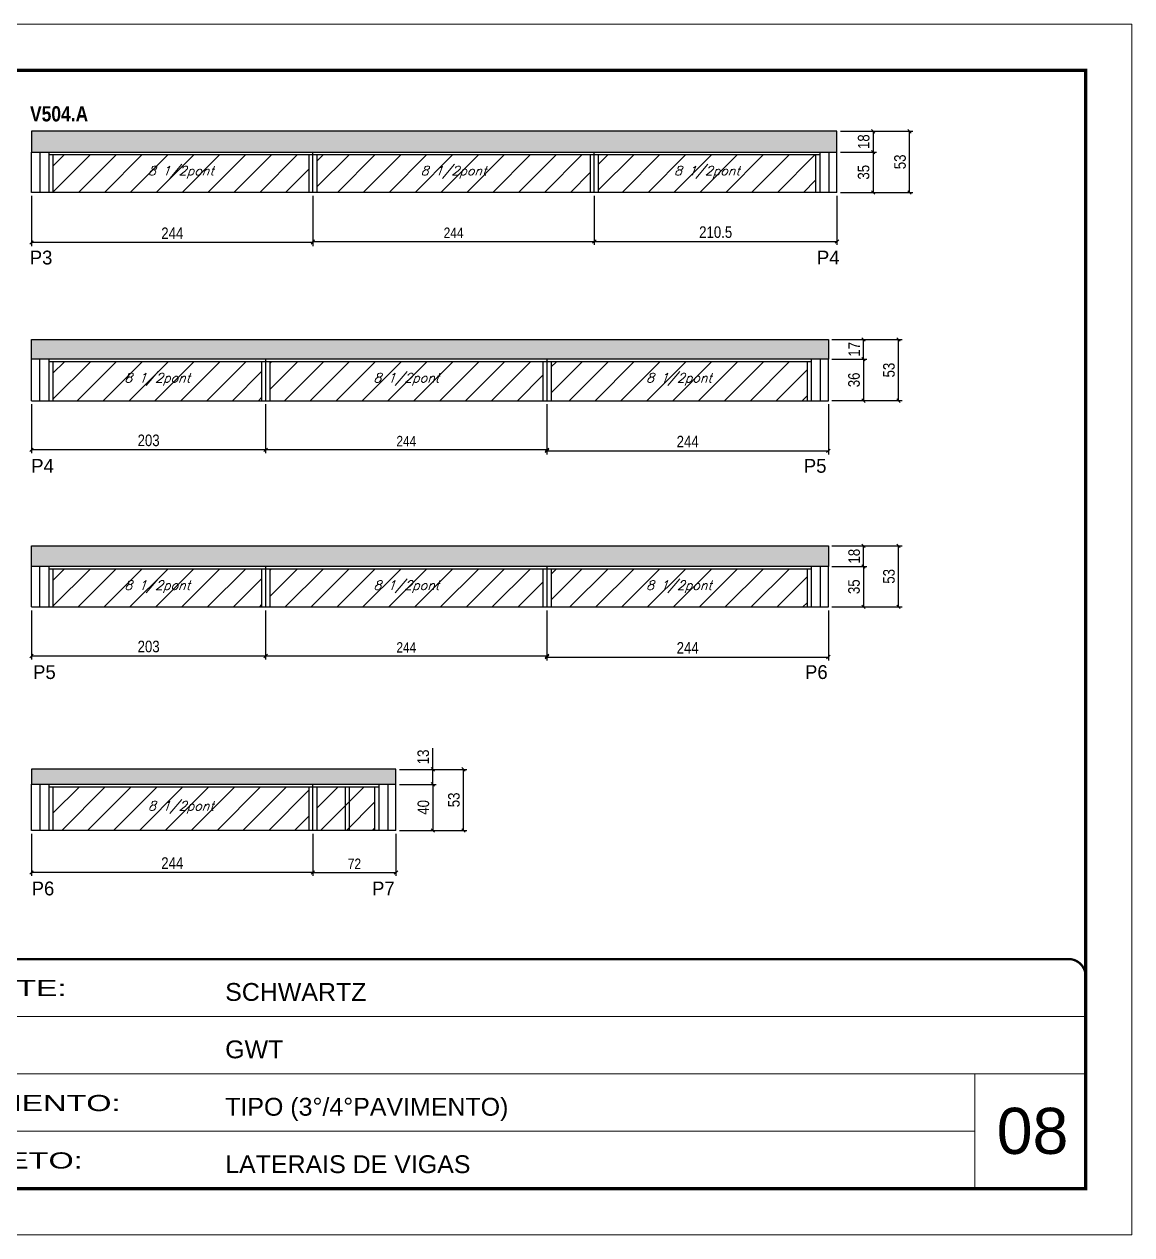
# Model space of a CAD drawing. Extents: x 13154 to 22413, y 1253 to 30260.
# Drawn here: x 18447 to 19408, y 27671 to 28721 of the extents above; entities that cross this region are included whole.
import ezdxf

# ---------------------------------------------------------------- set-up
doc = ezdxf.new("R2010")
doc.units = 0
doc.linetypes.add('CONTINUO', pattern=[0])
doc.linetypes.add('DASHED', pattern=[0.75, 0.5, -0.25])
for name, color, linetype in [('5', 5, 'Continuous'), ('COTA', 241, 'Continuous'), ('NOMENCLATURA', 7, 'Continuous'), ('Painéis', 200, 'Continuous'), ('SARR_2.2x7', 40, 'Continuous'), ('SARR_3.5x7', 81, 'Continuous'), ('texto', 7, 'Continuous')]:
    doc.layers.add(name, color=color, linetype=linetype)
for name, color, linetype, lineweight in [('CARIMBO', 255, 'Continuous', 9), ('Folhas', 255, 'Continuous', 9), ('Hachura', 251, 'Continuous', 9), ('SARRAFO DE PRESSAO', 251, 'DASHED', 9)]:
    doc.layers.add(name, color=color, linetype=linetype, lineweight=lineweight)
doc.styles.add('ARIAL', font='arial.ttf')
doc.styles.add('COTA TECNICA', font='techl___.ttf', dxfattribs={"height": 10})
doc.styles.add('COTA TECNICA-50', font='techl___.ttf', dxfattribs={"height": 9})
doc.styles.add('Romans', font='romans.shx')
doc.styles.add('ROMAS860', font='ROMAS860.SHX')
doc.styles.add('TECNICA', font='techb___.ttf', dxfattribs={"height": 10})
doc.styles.add('Tecnologia', font='')
doc.styles.get('Tecnologia').set_extended_font_data('Forgotten Futurist')
doc.dimstyles.new('COTA PAINEL-50', dxfattribs={"dimtxt": 9, "dimasz": 3, "dimexe": 3, "dimexo": 3, "dimgap": 3, "dimtad": 1, "dimdec": 1, "dimzin": 12, "dimdsep": 46, "dimtxsty": 'COTA TECNICA-50', "dimblk1": 'OBLIQUE', "dimblk2": 'OBLIQUE', "dimsah": 1, "dimcen": 0.9, "dimclrd": 4, "dimclre": 4, "dimclrt": 240, "dimadec": 1, "dimazin": 3, "dimtfac": 1, "dimtdec": 1, "dimtmove": 0, "dimatfit": 3, "dimfxl": 1, "dimtolj": 1, "dimtzin": 12, "dimarcsym": 0})
doc.dimstyles.new('PAINEL', dxfattribs={"dimtxt": 10, "dimasz": 3, "dimexe": 3, "dimexo": 3, "dimgap": 3, "dimtad": 1, "dimdec": 1, "dimzin": 12, "dimdsep": 46, "dimtxsty": 'COTA TECNICA', "dimblk1": 'OBLIQUE', "dimblk2": 'OBLIQUE', "dimsah": 1, "dimcen": 0.9, "dimclrd": 4, "dimclre": 4, "dimclrt": 240, "dimadec": 1, "dimazin": 3, "dimtfac": 1, "dimtdec": 1, "dimtmove": 0, "dimatfit": 3, "dimfxl": 1, "dimtolj": 1, "dimtzin": 12, "dimarcsym": 0})

# ---------------------------------------------------------------- blocks, each defined once
blk = doc.blocks.new('9999999999')
at = {"color": 30, "linetype": 'CONTINUO'}
for p, q in [((98564.6, 34379.6), (99584, 34379.6)), ((98564.6, 34329.8), (99488, 34329.8)), ((99584, 34329.8), (99488, 34329.8)), ((99488, 34329.8), (99488, 34230.2)), ((98564.6, 34280), (99488, 34280))]:
    blk.add_line(p, q, dxfattribs=at)
at = {"color": 30, "linetype": 'CONTINUO', "const_width": 2}
blk.add_lwpolyline([(99584, 34230.2), (99584, 34414.4, 0.414214), (99569, 34429.4), (98229, 34429.4, 0.414214), (98214, 34414.4), (98214, 34245.2, 0.414214), (98229, 34230.2), (99584, 34230.2)], format="xyb", dxfattribs=at)
at = {"layer": 'Folhas'}
blk.add_lwpolyline([(98139, 34190.2), (99624, 34190.2), (99624, 35240.2), (98139, 35240.2)], close=True, dxfattribs=at)
at = {"layer": 'Folhas', "color": 30, "const_width": 3}
blk.add_lwpolyline([(98214, 34230.2), (99584, 34230.2), (99584, 35200.2), (98214, 35200.2)], close=True, dxfattribs=at)
at = {"color": 7, "linetype": 'Continuous', "ltscale": 5, "style": 'ARIAL'}
for s, height, p in [('SCHWARTZ', 15.48, (98837.7, 34393.1)), ('GWT', 15.48, (98837.7, 34343.3)), ('TIPO (3°/4°PAVIMENTO)', 15.483, (98837.7, 34293.5)), ('LATERAIS DE VIGAS', 15.483, (98837.7, 34243.7))]:
    blk.add_text(s, height=height, dxfattribs=at).set_placement(p)
at = {"layer": 'Folhas', "color": 7, "style": 'Tecnologia', "width": 1.5}
for s, p in [('CLIENTE:', (98573.7, 34397.2)), ('PAVIMENTO:', (98573.7, 34297.5)), ('PROJETO:', (98573.7, 34247.7))]:
    blk.add_text(s, height=14, dxfattribs=at).set_placement(p)
blk = doc.blocks.new('_Oblique')
at = {"color": 0, "linetype": 'ByBlock', "lineweight": -2}
blk.add_line((-0.5, -0.5), (0.5, 0.5), dxfattribs=at)
blk = doc.blocks.new('*D85')
at = {"layer": 'COTA', "color": 4, "linetype": 'ByBlock', "lineweight": -2, "transparency": 16777216}
for p, q in [((18697.7, 28571.7), (18697.7, 28529.1)), ((18941.7, 28571.7), (18941.7, 28529.1)), ((18697.7, 28532.1), (18941.7, 28532.1))]:
    blk.add_line(p, q, dxfattribs=at)
at = {"layer": 'Defpoints', "color": 0, "linetype": 'ByBlock', "transparency": 16777216}
for p in [(18697.7, 28574.7), (18941.7, 28574.7), (18941.7, 28532.1)]:
    blk.add_point(p, dxfattribs=at)
at = {"layer": 'COTA', "color": 4, "linetype": 'ByBlock', "lineweight": -2, "transparency": 16777216, "xscale": 3, "yscale": 3, "zscale": 3, "rotation": 180}
blk.add_blockref('_Oblique', (18697.7, 28532.1), dxfattribs=at)
at = {"layer": 'COTA', "color": 4, "linetype": 'ByBlock', "lineweight": -2, "transparency": 16777216, "xscale": 3, "yscale": 3, "zscale": 3}
blk.add_blockref('_Oblique', (18941.7, 28532.1), dxfattribs=at)
at = {"layer": 'COTA', "color": 240, "linetype": 'ByBlock', "transparency": 16777216, "insert": (18819.7, 28539.7), "char_height": 9, "attachment_point": 5, "style": 'COTA TECNICA-50'}
blk.add_mtext('\\A1;244', dxfattribs=at)
blk = doc.blocks.new('*D93')
at = {"layer": 'COTA', "color": 4, "linetype": 'ByBlock', "lineweight": -2, "transparency": 16777216}
for p, q in [((18453.7, 28571.7), (18453.7, 28528.2)), ((18697.7, 28571.7), (18697.7, 28528.2)), ((18697.7, 28531.2), (18453.7, 28531.2))]:
    blk.add_line(p, q, dxfattribs=at)
at = {"layer": 'Defpoints', "color": 0, "linetype": 'ByBlock', "transparency": 16777216}
for p in [(18453.7, 28574.7), (18697.7, 28574.7), (18453.7, 28531.2)]:
    blk.add_point(p, dxfattribs=at)
at = {"layer": 'COTA', "color": 4, "linetype": 'ByBlock', "lineweight": -2, "transparency": 16777216, "xscale": 3, "yscale": 3, "zscale": 3, "rotation": 180}
blk.add_blockref('_Oblique', (18453.7, 28531.2), dxfattribs=at)
at = {"layer": 'COTA', "color": 4, "linetype": 'ByBlock', "lineweight": -2, "transparency": 16777216, "xscale": 3, "yscale": 3, "zscale": 3}
blk.add_blockref('_Oblique', (18697.7, 28531.2), dxfattribs=at)
at = {"layer": 'COTA', "color": 240, "linetype": 'ByBlock', "transparency": 16777216, "insert": (18575.7, 28539.3), "char_height": 10, "attachment_point": 5, "style": 'COTA TECNICA'}
blk.add_mtext('\\A1;244', dxfattribs=at)
blk = doc.blocks.new('*D94')
at = {"layer": 'COTA', "color": 4, "linetype": 'ByBlock', "lineweight": -2, "transparency": 16777216}
for p, q in [((18941.7, 28571.7), (18941.7, 28529.1)), ((19152.2, 28571.7), (19152.2, 28529.1)), ((18941.7, 28532.1), (19152.2, 28532.1))]:
    blk.add_line(p, q, dxfattribs=at)
at = {"layer": 'Defpoints', "color": 0, "linetype": 'ByBlock', "transparency": 16777216}
for p in [(18941.7, 28574.7), (19152.2, 28574.7), (19152.2, 28532.1)]:
    blk.add_point(p, dxfattribs=at)
at = {"layer": 'COTA', "color": 4, "linetype": 'ByBlock', "lineweight": -2, "transparency": 16777216, "xscale": 3, "yscale": 3, "zscale": 3, "rotation": 180}
blk.add_blockref('_Oblique', (18941.7, 28532.1), dxfattribs=at)
at = {"layer": 'COTA', "color": 4, "linetype": 'ByBlock', "lineweight": -2, "transparency": 16777216, "xscale": 3, "yscale": 3, "zscale": 3}
blk.add_blockref('_Oblique', (19152.2, 28532.1), dxfattribs=at)
at = {"layer": 'COTA', "color": 240, "linetype": 'ByBlock', "transparency": 16777216, "insert": (19047, 28540.2), "char_height": 10, "attachment_point": 5, "style": 'COTA TECNICA'}
blk.add_mtext('\\A1;210.5', dxfattribs=at)
blk = doc.blocks.new('*D95')
at = {"layer": 'COTA', "color": 4, "linetype": 'ByBlock', "lineweight": -2, "transparency": 16777216}
for p, q in [((19155.2, 28627.7), (19218.1, 28627.7)), ((19215.1, 28574.7), (19215.1, 28627.7)), ((19155.2, 28574.7), (19218.1, 28574.7))]:
    blk.add_line(p, q, dxfattribs=at)
at = {"layer": 'Defpoints', "color": 0, "linetype": 'ByBlock', "transparency": 16777216}
for p in [(19152.2, 28627.7), (19215.1, 28627.7), (19152.2, 28574.7)]:
    blk.add_point(p, dxfattribs=at)
at = {"layer": 'COTA', "color": 4, "linetype": 'ByBlock', "lineweight": -2, "transparency": 16777216, "xscale": 3, "yscale": 3, "zscale": 3}
for p, rotation in [((19215.1, 28627.7), 90), ((19215.1, 28574.7), 270)]:
    blk.add_blockref('_Oblique', p, dxfattribs=dict(at, rotation=rotation))
at = {"layer": 'COTA', "color": 240, "linetype": 'ByBlock', "transparency": 16777216, "insert": (19206.9, 28601.2), "char_height": 10, "attachment_point": 5, "rotation": 90, "style": 'COTA TECNICA'}
blk.add_mtext('\\A1;53', dxfattribs=at)
blk = doc.blocks.new('*D86')
at = {"layer": 'COTA', "color": 4, "linetype": 'ByBlock', "lineweight": -2, "transparency": 16777216}
for p, q in [((18656.7, 28391.1), (18656.7, 28348.4)), ((18900.7, 28391.1), (18900.7, 28348.4)), ((18900.7, 28351.4), (18656.7, 28351.4))]:
    blk.add_line(p, q, dxfattribs=at)
at = {"layer": 'Defpoints', "color": 0, "linetype": 'ByBlock', "transparency": 16777216}
for p in [(18656.7, 28394.1), (18900.7, 28394.1), (18656.7, 28351.4)]:
    blk.add_point(p, dxfattribs=at)
at = {"layer": 'COTA', "color": 4, "linetype": 'ByBlock', "lineweight": -2, "transparency": 16777216, "xscale": 3, "yscale": 3, "zscale": 3, "rotation": 180}
blk.add_blockref('_Oblique', (18656.7, 28351.4), dxfattribs=at)
at = {"layer": 'COTA', "color": 4, "linetype": 'ByBlock', "lineweight": -2, "transparency": 16777216, "xscale": 3, "yscale": 3, "zscale": 3}
blk.add_blockref('_Oblique', (18900.7, 28351.4), dxfattribs=at)
at = {"layer": 'COTA', "color": 240, "linetype": 'ByBlock', "transparency": 16777216, "insert": (18778.7, 28359), "char_height": 9, "attachment_point": 5, "style": 'COTA TECNICA-50'}
blk.add_mtext('\\A1;244', dxfattribs=at)
blk = doc.blocks.new('*D96')
at = {"layer": 'COTA', "color": 4, "linetype": 'ByBlock', "lineweight": -2, "transparency": 16777216}
for p, q in [((18900.7, 28391.1), (18900.7, 28347.5)), ((19144.7, 28391.1), (19144.7, 28347.5)), ((18900.7, 28350.5), (19144.7, 28350.5))]:
    blk.add_line(p, q, dxfattribs=at)
at = {"layer": 'Defpoints', "color": 0, "linetype": 'ByBlock', "transparency": 16777216}
for p in [(18900.7, 28394.1), (19144.7, 28394.1), (19144.7, 28350.5)]:
    blk.add_point(p, dxfattribs=at)
at = {"layer": 'COTA', "color": 4, "linetype": 'ByBlock', "lineweight": -2, "transparency": 16777216, "xscale": 3, "yscale": 3, "zscale": 3, "rotation": 180}
blk.add_blockref('_Oblique', (18900.7, 28350.5), dxfattribs=at)
at = {"layer": 'COTA', "color": 4, "linetype": 'ByBlock', "lineweight": -2, "transparency": 16777216, "xscale": 3, "yscale": 3, "zscale": 3}
blk.add_blockref('_Oblique', (19144.7, 28350.5), dxfattribs=at)
at = {"layer": 'COTA', "color": 240, "linetype": 'ByBlock', "transparency": 16777216, "insert": (19022.7, 28358.6), "char_height": 10, "attachment_point": 5, "style": 'COTA TECNICA'}
blk.add_mtext('\\A1;244', dxfattribs=at)
blk = doc.blocks.new('*D97')
at = {"layer": 'COTA', "color": 4, "linetype": 'ByBlock', "lineweight": -2, "transparency": 16777216}
for p, q in [((18453.7, 28391.1), (18453.7, 28348.4)), ((18656.7, 28391.1), (18656.7, 28348.4)), ((18656.7, 28351.4), (18453.7, 28351.4))]:
    blk.add_line(p, q, dxfattribs=at)
at = {"layer": 'Defpoints', "color": 0, "linetype": 'ByBlock', "transparency": 16777216}
for p in [(18453.7, 28394.1), (18656.7, 28394.1), (18453.7, 28351.4)]:
    blk.add_point(p, dxfattribs=at)
at = {"layer": 'COTA', "color": 4, "linetype": 'ByBlock', "lineweight": -2, "transparency": 16777216, "xscale": 3, "yscale": 3, "zscale": 3, "rotation": 180}
blk.add_blockref('_Oblique', (18453.7, 28351.4), dxfattribs=at)
at = {"layer": 'COTA', "color": 4, "linetype": 'ByBlock', "lineweight": -2, "transparency": 16777216, "xscale": 3, "yscale": 3, "zscale": 3}
blk.add_blockref('_Oblique', (18656.7, 28351.4), dxfattribs=at)
at = {"layer": 'COTA', "color": 240, "linetype": 'ByBlock', "transparency": 16777216, "insert": (18555.2, 28359.6), "char_height": 10, "attachment_point": 5, "style": 'COTA TECNICA'}
blk.add_mtext('\\A1;203', dxfattribs=at)
blk = doc.blocks.new('*D87')
at = {"layer": 'COTA', "color": 4, "lineweight": -2, "transparency": 16777216}
for p, q in [((19147.7, 28430.1), (19178.2, 28430.1)), ((19175.2, 28430.1), (19175.2, 28394.1)), ((19147.7, 28394.1), (19178.2, 28394.1))]:
    blk.add_line(p, q, dxfattribs=at)
at = {"layer": 'Defpoints', "color": 0, "transparency": 16777216}
for p in [(19144.7, 28430.1), (19144.7, 28394.1), (19175.2, 28394.1)]:
    blk.add_point(p, dxfattribs=at)
at = {"layer": 'COTA', "color": 4, "lineweight": -2, "transparency": 16777216, "xscale": 3, "yscale": 3, "zscale": 3}
for p, rotation in [((19175.2, 28430.1), 90), ((19175.2, 28394.1), 270)]:
    blk.add_blockref('_Oblique', p, dxfattribs=dict(at, rotation=rotation))
at = {"layer": 'COTA', "color": 240, "transparency": 16777216, "insert": (19167, 28412.1), "char_height": 10, "attachment_point": 5, "rotation": 90, "style": 'COTA TECNICA'}
blk.add_mtext('\\A1;36', dxfattribs=at)
blk = doc.blocks.new('*D88')
at = {"layer": 'COTA', "color": 4, "lineweight": -2, "transparency": 16777216}
for p, q in [((19147.7, 28447.1), (19178.2, 28447.1)), ((19175.2, 28430.1), (19175.2, 28447.1)), ((19147.7, 28430.1), (19178.2, 28430.1))]:
    blk.add_line(p, q, dxfattribs=at)
at = {"layer": 'Defpoints', "color": 0, "transparency": 16777216}
for p in [(19144.7, 28447.1), (19175.2, 28447.1), (19144.7, 28430.1)]:
    blk.add_point(p, dxfattribs=at)
at = {"layer": 'COTA', "color": 4, "lineweight": -2, "transparency": 16777216, "xscale": 3, "yscale": 3, "zscale": 3}
for p, rotation in [((19175.2, 28447.1), 90), ((19175.2, 28430.1), 270)]:
    blk.add_blockref('_Oblique', p, dxfattribs=dict(at, rotation=rotation))
at = {"layer": 'COTA', "color": 240, "transparency": 16777216, "insert": (19167.1, 28438.6), "char_height": 10, "attachment_point": 5, "rotation": 90, "style": 'COTA TECNICA'}
blk.add_mtext('\\A1;17', dxfattribs=at)
blk = doc.blocks.new('*D89')
at = {"layer": 'COTA', "color": 4, "lineweight": -2, "transparency": 16777216}
for p, q in [((19147.7, 28447.1), (19208.6, 28447.1)), ((19205.6, 28394.1), (19205.6, 28447.1)), ((19147.7, 28394.1), (19208.6, 28394.1))]:
    blk.add_line(p, q, dxfattribs=at)
at = {"layer": 'Defpoints', "color": 0, "transparency": 16777216}
for p in [(19144.7, 28447.1), (19205.6, 28447.1), (19144.7, 28394.1)]:
    blk.add_point(p, dxfattribs=at)
at = {"layer": 'COTA', "color": 4, "lineweight": -2, "transparency": 16777216, "xscale": 3, "yscale": 3, "zscale": 3}
for p, rotation in [((19205.6, 28447.1), 90), ((19205.6, 28394.1), 270)]:
    blk.add_blockref('_Oblique', p, dxfattribs=dict(at, rotation=rotation))
at = {"layer": 'COTA', "color": 240, "transparency": 16777216, "insert": (19197.3, 28420.6), "char_height": 10, "attachment_point": 5, "rotation": 90, "style": 'COTA TECNICA'}
blk.add_mtext('\\A1;53', dxfattribs=at)
blk = doc.blocks.new('*D98')
at = {"layer": 'COTA', "color": 4, "lineweight": -2, "transparency": 16777216}
for p, q in [((19155.2, 28609.7), (19186.5, 28609.7)), ((19183.5, 28609.7), (19183.5, 28574.7)), ((19155.2, 28574.7), (19186.5, 28574.7))]:
    blk.add_line(p, q, dxfattribs=at)
at = {"layer": 'Defpoints', "color": 0, "transparency": 16777216}
for p in [(19152.2, 28609.7), (19152.2, 28574.7), (19183.5, 28574.7)]:
    blk.add_point(p, dxfattribs=at)
at = {"layer": 'COTA', "color": 4, "lineweight": -2, "transparency": 16777216, "xscale": 3, "yscale": 3, "zscale": 3}
for p, rotation in [((19183.5, 28609.7), 90), ((19183.5, 28574.7), 270)]:
    blk.add_blockref('_Oblique', p, dxfattribs=dict(at, rotation=rotation))
at = {"layer": 'COTA', "color": 240, "transparency": 16777216, "insert": (19175.3, 28592.2), "char_height": 10, "attachment_point": 5, "rotation": 90, "style": 'COTA TECNICA'}
blk.add_mtext('\\A1;35', dxfattribs=at)
blk = doc.blocks.new('*D99')
at = {"layer": 'COTA', "color": 4, "lineweight": -2, "transparency": 16777216}
for p, q in [((19155.2, 28627.7), (19186.5, 28627.7)), ((19183.5, 28627.7), (19183.5, 28609.7)), ((19155.2, 28609.7), (19186.5, 28609.7))]:
    blk.add_line(p, q, dxfattribs=at)
at = {"layer": 'Defpoints', "color": 0, "transparency": 16777216}
for p in [(19152.2, 28627.7), (19152.2, 28609.7), (19183.5, 28609.7)]:
    blk.add_point(p, dxfattribs=at)
at = {"layer": 'COTA', "color": 4, "lineweight": -2, "transparency": 16777216, "xscale": 3, "yscale": 3, "zscale": 3}
for p, rotation in [((19183.5, 28627.7), 90), ((19183.5, 28609.7), 270)]:
    blk.add_blockref('_Oblique', p, dxfattribs=dict(at, rotation=rotation))
at = {"layer": 'COTA', "color": 240, "transparency": 16777216, "insert": (19175.4, 28618.7), "char_height": 10, "attachment_point": 5, "rotation": 90, "style": 'COTA TECNICA'}
blk.add_mtext('\\A1;18', dxfattribs=at)
blk = doc.blocks.new('*D100')
at = {"layer": 'COTA', "color": 4, "linetype": 'ByBlock', "lineweight": -2, "transparency": 16777216}
for p, q in [((18656.7, 28212.2), (18656.7, 28169.6)), ((18900.7, 28212.2), (18900.7, 28169.6)), ((18900.7, 28172.6), (18656.7, 28172.6))]:
    blk.add_line(p, q, dxfattribs=at)
at = {"layer": 'Defpoints', "color": 0, "linetype": 'ByBlock', "transparency": 16777216}
for p in [(18656.7, 28215.2), (18900.7, 28215.2), (18656.7, 28172.6)]:
    blk.add_point(p, dxfattribs=at)
at = {"layer": 'COTA', "color": 4, "linetype": 'ByBlock', "lineweight": -2, "transparency": 16777216, "xscale": 3, "yscale": 3, "zscale": 3, "rotation": 180}
blk.add_blockref('_Oblique', (18656.7, 28172.6), dxfattribs=at)
at = {"layer": 'COTA', "color": 4, "linetype": 'ByBlock', "lineweight": -2, "transparency": 16777216, "xscale": 3, "yscale": 3, "zscale": 3}
blk.add_blockref('_Oblique', (18900.7, 28172.6), dxfattribs=at)
at = {"layer": 'COTA', "color": 240, "linetype": 'ByBlock', "transparency": 16777216, "insert": (18778.7, 28180.1), "char_height": 9, "attachment_point": 5, "style": 'COTA TECNICA-50'}
blk.add_mtext('\\A1;244', dxfattribs=at)
blk = doc.blocks.new('*D101')
at = {"layer": 'COTA', "color": 4, "linetype": 'ByBlock', "lineweight": -2, "transparency": 16777216}
for p, q in [((18900.7, 28212.2), (18900.7, 28168.7)), ((19144.7, 28212.2), (19144.7, 28168.7)), ((18900.7, 28171.7), (19144.7, 28171.7))]:
    blk.add_line(p, q, dxfattribs=at)
at = {"layer": 'Defpoints', "color": 0, "linetype": 'ByBlock', "transparency": 16777216}
for p in [(18900.7, 28215.2), (19144.7, 28215.2), (19144.7, 28171.7)]:
    blk.add_point(p, dxfattribs=at)
at = {"layer": 'COTA', "color": 4, "linetype": 'ByBlock', "lineweight": -2, "transparency": 16777216, "xscale": 3, "yscale": 3, "zscale": 3, "rotation": 180}
blk.add_blockref('_Oblique', (18900.7, 28171.7), dxfattribs=at)
at = {"layer": 'COTA', "color": 4, "linetype": 'ByBlock', "lineweight": -2, "transparency": 16777216, "xscale": 3, "yscale": 3, "zscale": 3}
blk.add_blockref('_Oblique', (19144.7, 28171.7), dxfattribs=at)
at = {"layer": 'COTA', "color": 240, "linetype": 'ByBlock', "transparency": 16777216, "insert": (19022.7, 28179.7), "char_height": 10, "attachment_point": 5, "style": 'COTA TECNICA'}
blk.add_mtext('\\A1;244', dxfattribs=at)
blk = doc.blocks.new('*D102')
at = {"layer": 'COTA', "color": 4, "linetype": 'ByBlock', "lineweight": -2, "transparency": 16777216}
for p, q in [((18453.7, 28212.2), (18453.7, 28169.6)), ((18656.7, 28212.2), (18656.7, 28169.6)), ((18656.7, 28172.6), (18453.7, 28172.6))]:
    blk.add_line(p, q, dxfattribs=at)
at = {"layer": 'Defpoints', "color": 0, "linetype": 'ByBlock', "transparency": 16777216}
for p in [(18453.7, 28215.2), (18656.7, 28215.2), (18453.7, 28172.6)]:
    blk.add_point(p, dxfattribs=at)
at = {"layer": 'COTA', "color": 4, "linetype": 'ByBlock', "lineweight": -2, "transparency": 16777216, "xscale": 3, "yscale": 3, "zscale": 3, "rotation": 180}
blk.add_blockref('_Oblique', (18453.7, 28172.6), dxfattribs=at)
at = {"layer": 'COTA', "color": 4, "linetype": 'ByBlock', "lineweight": -2, "transparency": 16777216, "xscale": 3, "yscale": 3, "zscale": 3}
blk.add_blockref('_Oblique', (18656.7, 28172.6), dxfattribs=at)
at = {"layer": 'COTA', "color": 240, "linetype": 'ByBlock', "transparency": 16777216, "insert": (18555.2, 28180.8), "char_height": 10, "attachment_point": 5, "style": 'COTA TECNICA'}
blk.add_mtext('\\A1;203', dxfattribs=at)
blk = doc.blocks.new('*D103')
at = {"layer": 'COTA', "color": 4, "lineweight": -2, "transparency": 16777216}
for p, q in [((19147.7, 28250.2), (19178.2, 28250.2)), ((19175.2, 28250.2), (19175.2, 28215.2)), ((19147.7, 28215.2), (19178.2, 28215.2))]:
    blk.add_line(p, q, dxfattribs=at)
at = {"layer": 'Defpoints', "color": 0, "transparency": 16777216}
for p in [(19144.7, 28250.2), (19144.7, 28215.2), (19175.2, 28215.2)]:
    blk.add_point(p, dxfattribs=at)
at = {"layer": 'COTA', "color": 4, "lineweight": -2, "transparency": 16777216, "xscale": 3, "yscale": 3, "zscale": 3}
for p, rotation in [((19175.2, 28250.2), 90), ((19175.2, 28215.2), 270)]:
    blk.add_blockref('_Oblique', p, dxfattribs=dict(at, rotation=rotation))
at = {"layer": 'COTA', "color": 240, "transparency": 16777216, "insert": (19167, 28232.7), "char_height": 10, "attachment_point": 5, "rotation": 90, "style": 'COTA TECNICA'}
blk.add_mtext('\\A1;35', dxfattribs=at)
blk = doc.blocks.new('*D104')
at = {"layer": 'COTA', "color": 4, "lineweight": -2, "transparency": 16777216}
for p, q in [((19147.7, 28268.2), (19178.2, 28268.2)), ((19175.2, 28250.2), (19175.2, 28268.2)), ((19147.7, 28250.2), (19178.2, 28250.2))]:
    blk.add_line(p, q, dxfattribs=at)
at = {"layer": 'Defpoints', "color": 0, "transparency": 16777216}
for p in [(19144.7, 28268.2), (19175.2, 28268.2), (19144.7, 28250.2)]:
    blk.add_point(p, dxfattribs=at)
at = {"layer": 'COTA', "color": 4, "lineweight": -2, "transparency": 16777216, "xscale": 3, "yscale": 3, "zscale": 3}
for p, rotation in [((19175.2, 28268.2), 90), ((19175.2, 28250.2), 270)]:
    blk.add_blockref('_Oblique', p, dxfattribs=dict(at, rotation=rotation))
at = {"layer": 'COTA', "color": 240, "transparency": 16777216, "insert": (19167.1, 28259.2), "char_height": 10, "attachment_point": 5, "rotation": 90, "style": 'COTA TECNICA'}
blk.add_mtext('\\A1;18', dxfattribs=at)
blk = doc.blocks.new('*D105')
at = {"layer": 'COTA', "color": 4, "lineweight": -2, "transparency": 16777216}
for p, q in [((19147.7, 28268.2), (19208.6, 28268.2)), ((19205.6, 28215.2), (19205.6, 28268.2)), ((19147.7, 28215.2), (19208.6, 28215.2))]:
    blk.add_line(p, q, dxfattribs=at)
at = {"layer": 'Defpoints', "color": 0, "transparency": 16777216}
for p in [(19144.7, 28268.2), (19205.6, 28268.2), (19144.7, 28215.2)]:
    blk.add_point(p, dxfattribs=at)
at = {"layer": 'COTA', "color": 4, "lineweight": -2, "transparency": 16777216, "xscale": 3, "yscale": 3, "zscale": 3}
for p, rotation in [((19205.6, 28268.2), 90), ((19205.6, 28215.2), 270)]:
    blk.add_blockref('_Oblique', p, dxfattribs=dict(at, rotation=rotation))
at = {"layer": 'COTA', "color": 240, "transparency": 16777216, "insert": (19197.3, 28241.7), "char_height": 10, "attachment_point": 5, "rotation": 90, "style": 'COTA TECNICA'}
blk.add_mtext('\\A1;53', dxfattribs=at)
blk = doc.blocks.new('*D106')
at = {"layer": 'COTA', "color": 4, "linetype": 'ByBlock', "lineweight": -2, "transparency": 16777216}
for p, q in [((18697.7, 28018.3), (18697.7, 27981.9)), ((18769.7, 28018.3), (18769.7, 27981.9)), ((18697.7, 27984.9), (18769.7, 27984.9))]:
    blk.add_line(p, q, dxfattribs=at)
at = {"layer": 'Defpoints', "color": 0, "linetype": 'ByBlock', "transparency": 16777216}
for p in [(18697.7, 28021.3), (18769.7, 28021.3), (18769.7, 27984.9)]:
    blk.add_point(p, dxfattribs=at)
at = {"layer": 'COTA', "color": 4, "linetype": 'ByBlock', "lineweight": -2, "transparency": 16777216, "xscale": 3, "yscale": 3, "zscale": 3, "rotation": 180}
blk.add_blockref('_Oblique', (18697.7, 27984.9), dxfattribs=at)
at = {"layer": 'COTA', "color": 4, "linetype": 'ByBlock', "lineweight": -2, "transparency": 16777216, "xscale": 3, "yscale": 3, "zscale": 3}
blk.add_blockref('_Oblique', (18769.7, 27984.9), dxfattribs=at)
at = {"layer": 'COTA', "color": 240, "linetype": 'ByBlock', "transparency": 16777216, "insert": (18733.7, 27992.4), "char_height": 9, "attachment_point": 5, "style": 'COTA TECNICA-50'}
blk.add_mtext('\\A1;72', dxfattribs=at)
blk = doc.blocks.new('*D110')
at = {"layer": 'COTA', "color": 4, "linetype": 'ByBlock', "lineweight": -2, "transparency": 16777216}
for p, q in [((18453.7, 28018.3), (18453.7, 27981.9)), ((18697.7, 28018.3), (18697.7, 27981.9)), ((18697.7, 27984.9), (18453.7, 27984.9))]:
    blk.add_line(p, q, dxfattribs=at)
at = {"layer": 'Defpoints', "color": 0, "linetype": 'ByBlock', "transparency": 16777216}
for p in [(18453.7, 28021.3), (18697.7, 28021.3), (18453.7, 27984.9)]:
    blk.add_point(p, dxfattribs=at)
at = {"layer": 'COTA', "color": 4, "linetype": 'ByBlock', "lineweight": -2, "transparency": 16777216, "xscale": 3, "yscale": 3, "zscale": 3, "rotation": 180}
blk.add_blockref('_Oblique', (18453.7, 27984.9), dxfattribs=at)
at = {"layer": 'COTA', "color": 4, "linetype": 'ByBlock', "lineweight": -2, "transparency": 16777216, "xscale": 3, "yscale": 3, "zscale": 3}
blk.add_blockref('_Oblique', (18697.7, 27984.9), dxfattribs=at)
at = {"layer": 'COTA', "color": 240, "linetype": 'ByBlock', "transparency": 16777216, "insert": (18575.7, 27993), "char_height": 10, "attachment_point": 5, "style": 'COTA TECNICA'}
blk.add_mtext('\\A1;244', dxfattribs=at)
blk = doc.blocks.new('*D107')
at = {"layer": 'COTA', "color": 4, "linetype": 'ByBlock', "lineweight": -2, "transparency": 16777216}
for p, q in [((18772.7, 28061.3), (18804.6, 28061.3)), ((18801.6, 28061.3), (18801.6, 28021.3)), ((18772.7, 28021.3), (18804.6, 28021.3))]:
    blk.add_line(p, q, dxfattribs=at)
at = {"layer": 'Defpoints', "color": 0, "linetype": 'ByBlock', "transparency": 16777216}
for p in [(18769.7, 28061.3), (18769.7, 28021.3), (18801.6, 28021.3)]:
    blk.add_point(p, dxfattribs=at)
at = {"layer": 'COTA', "color": 4, "linetype": 'ByBlock', "lineweight": -2, "transparency": 16777216, "xscale": 3, "yscale": 3, "zscale": 3}
for p, rotation in [((18801.6, 28061.3), 90), ((18801.6, 28021.3), 270)]:
    blk.add_blockref('_Oblique', p, dxfattribs=dict(at, rotation=rotation))
at = {"layer": 'COTA', "color": 240, "linetype": 'ByBlock', "transparency": 16777216, "insert": (18793.5, 28041.3), "char_height": 10, "attachment_point": 5, "rotation": 90, "style": 'COTA TECNICA'}
blk.add_mtext('\\A1;40', dxfattribs=at)
blk = doc.blocks.new('*D108')
at = {"layer": 'COTA', "color": 4, "lineweight": -2, "transparency": 16777216}
for p, q in [((18801.6, 28074.3), (18801.6, 28092.8)), ((18772.7, 28074.3), (18804.6, 28074.3)), ((18801.6, 28061.3), (18801.6, 28074.3)), ((18772.7, 28061.3), (18804.6, 28061.3))]:
    blk.add_line(p, q, dxfattribs=at)
at = {"layer": 'Defpoints', "color": 0, "transparency": 16777216}
for p in [(18769.7, 28074.3), (18801.6, 28074.3), (18769.7, 28061.3)]:
    blk.add_point(p, dxfattribs=at)
at = {"layer": 'COTA', "color": 4, "lineweight": -2, "transparency": 16777216, "xscale": 3, "yscale": 3, "zscale": 3}
for p, rotation in [((18801.6, 28074.3), 90), ((18801.6, 28061.3), 270)]:
    blk.add_blockref('_Oblique', p, dxfattribs=dict(at, rotation=rotation))
at = {"layer": 'COTA', "color": 240, "transparency": 16777216, "insert": (18793.4, 28085.1), "char_height": 10, "attachment_point": 5, "rotation": 90, "style": 'COTA TECNICA'}
blk.add_mtext('\\A1;13', dxfattribs=at)
blk = doc.blocks.new('*D109')
at = {"layer": 'COTA', "color": 4, "lineweight": -2, "transparency": 16777216}
for p, q in [((18772.7, 28074.3), (18831.2, 28074.3)), ((18828.2, 28021.3), (18828.2, 28074.3)), ((18772.7, 28021.3), (18831.2, 28021.3))]:
    blk.add_line(p, q, dxfattribs=at)
at = {"layer": 'Defpoints', "color": 0, "transparency": 16777216}
for p in [(18769.7, 28074.3), (18828.2, 28074.3), (18769.7, 28021.3)]:
    blk.add_point(p, dxfattribs=at)
at = {"layer": 'COTA', "color": 4, "lineweight": -2, "transparency": 16777216, "xscale": 3, "yscale": 3, "zscale": 3}
for p, rotation in [((18828.2, 28074.3), 90), ((18828.2, 28021.3), 270)]:
    blk.add_blockref('_Oblique', p, dxfattribs=dict(at, rotation=rotation))
at = {"layer": 'COTA', "color": 240, "transparency": 16777216, "insert": (18820, 28047.8), "char_height": 10, "attachment_point": 5, "rotation": 90, "style": 'COTA TECNICA'}
blk.add_mtext('\\A1;53', dxfattribs=at)

msp = doc.modelspace()

# ---------------------------------------------------------------- hatches: boundary and pattern name
at = {"layer": 'COTA'}
h = msp.add_hatch(dxfattribs=at)
h.set_pattern_fill('AR-CONC', color=256, scale=0.03)
h.set_pattern_definition([(50, (0, 23.517), (5.46554007, -0.47817257), [0.5715, -6.2865]), (355, (0, 23.517), (-1.0573026, 5.7317054), [0.4572, -5.0292175]), (100.451445, (0.4555, 23.477), (4.4082374, 5.25353256), [0.4857003, -5.3427073]), (46.1842, (0, 25.041), (8.1323712, -1.2612698), [0.85725, -9.42975]), (96.635558, (0.678, 24.936), (7.122124, 7.4227837), [0.7285507, -8.0140682]), (351.18415, (0, 25.041), (7.122124, 7.4227837), [0.685799, -7.543792]), (21, (0.762, 24.66), (4.54843174, -3.06795595), [0.5715, -6.2865]), (326, (0.762, 24.66), (1.85406085, 5.525639), [0.4572, -5.0292]), (71.451445, (1.141, 24.4043), (6.4024926, 2.4576831), [0.4857003, -5.3426981]), (37.5, (0, 23.517), (0.0926581, 2.53665117), [0, -4.96824, 0, -5.1054, 0, -5.04825]), (7.5, (0, 23.517), (2.00458988, 3.00541724), [0, -2.91084, 0, -4.85394, 0, -1.92405]), (327.5, (-1.6993, 23.517), (4.06771786, -0.17186232), [0, -1.905, 0, -5.9436, 0, -7.8867]), (317.5, (-2.4613, 23.517), (4.44387544, 0.76279473), [0, -2.4765, 0, -3.94716, 0, -5.6007])])
h.paths.add_polyline_path([(19152.21, 28609.75), (19152.21, 28627.75), (18453.71, 28627.75), (18453.71, 28609.75)])
h = msp.add_hatch(dxfattribs=at)
h.set_pattern_fill('AR-CONC', color=256, scale=0.03)
h.set_pattern_definition([(50, (0, 1.251), (5.46554007, -0.47817257), [0.5715, -6.2865]), (355, (0, 1.251), (-1.0573026, 5.7317054), [0.4572, -5.0292175]), (100.451445, (0.4555, 1.2113), (4.4082374, 5.25353256), [0.4857003, -5.3427073]), (46.1842, (0, 2.775), (8.1323712, -1.2612698), [0.85725, -9.42975]), (96.635558, (0.678, 2.67), (7.122124, 7.4227837), [0.7285507, -8.0140682]), (351.18415, (0, 2.775), (7.122124, 7.4227837), [0.685799, -7.543792]), (21, (0.762, 2.394), (4.54843174, -3.06795595), [0.5715, -6.2865]), (326, (0.762, 2.394), (1.85406085, 5.525639), [0.4572, -5.0292]), (71.451445, (1.141, 2.1385), (6.4024926, 2.4576831), [0.4857003, -5.3426981]), (37.5, (0, 1.2512), (0.0926581, 2.53665117), [0, -4.96824, 0, -5.1054, 0, -5.04825]), (7.5, (0, 1.2512), (2.00458988, 3.00541724), [0, -2.91084, 0, -4.85394, 0, -1.92405]), (327.5, (-1.6993, 1.2512), (4.06771786, -0.17186232), [0, -1.905, 0, -5.9436, 0, -7.8867]), (317.5, (-2.4613, 1.251), (4.44387544, 0.76279473), [0, -2.4765, 0, -3.94716, 0, -5.6007])])
h.paths.add_polyline_path([(18453.71, 28447.07), (18453.71, 28430.07), (19144.71, 28430.07), (19144.71, 28447.07)])
h = msp.add_hatch(dxfattribs=at)
h.set_pattern_fill('AR-CONC', color=256, scale=0.03)
h.set_pattern_definition([(50, (0, -20.1115), (5.46554007, -0.47817257), [0.5715, -6.2865]), (355, (0, -20.1115), (-1.0573026, 5.7317054), [0.4572, -5.0292175]), (100.451445, (0.4555, -20.1513), (4.4082374, 5.25353256), [0.4857003, -5.3427073]), (46.1842, (0, -18.5875), (8.1323712, -1.2612698), [0.85725, -9.42975]), (96.635558, (0.678, -18.6926), (7.122124, 7.4227837), [0.7285507, -8.0140682]), (351.18415, (0, -18.5875), (7.122124, 7.4227837), [0.685799, -7.543792]), (21, (0.762, -18.9685), (4.54843174, -3.06795595), [0.5715, -6.2865]), (326, (0.762, -18.9685), (1.85406085, 5.525639), [0.4572, -5.0292]), (71.451445, (1.141, -19.224), (6.4024926, 2.4576831), [0.4857003, -5.3426981]), (37.5, (0, -20.1115), (0.0926581, 2.53665117), [0, -4.96824, 0, -5.1054, 0, -5.04825]), (7.5, (0, -20.1115), (2.00458988, 3.00541724), [0, -2.91084, 0, -4.85394, 0, -1.92405]), (327.5, (-1.6993, -20.1115), (4.06771786, -0.17186232), [0, -1.905, 0, -5.9436, 0, -7.8867]), (317.5, (-2.4613, -20.1115), (4.44387544, 0.76279473), [0, -2.4765, 0, -3.94716, 0, -5.6007])])
h.paths.add_polyline_path([(18453.71, 28268.2), (18453.71, 28250.2), (19144.71, 28250.2), (19144.71, 28268.2)])
h = msp.add_hatch(dxfattribs=at)
h.set_pattern_fill('AR-CONC', color=256, scale=0.03)
h.set_pattern_definition([(50, (1614.0774, 2268.5673), (5.4655401, -0.47817257), [0.5715, -6.2865]), (355, (1614.0774, 2268.5673), (-1.0573026, 5.7317054), [0.4572, -5.0292175]), (100.451445, (1614.533, 2268.5275), (4.4082374, 5.2535326), [0.4857003, -5.3427073]), (46.1842, (1614.0774, 2270.091), (8.1323712, -1.2612698), [0.85725, -9.42975]), (96.635558, (1614.755, 2269.986), (7.122124, 7.4227837), [0.7285507, -8.0140682]), (351.18415, (1614.0774, 2270.091), (7.122124, 7.4227837), [0.685799, -7.543792]), (21, (1614.8394, 2269.7103), (4.54843174, -3.06795595), [0.5715, -6.2865]), (326, (1614.8394, 2269.7103), (1.8540609, 5.525639), [0.4572, -5.0292]), (71.451445, (1615.2185, 2269.4547), (6.4024926, 2.4576831), [0.4857003, -5.3426981]), (37.5, (1614.0774, 2268.5673), (0.0926581, 2.53665117), [0, -4.96824, 0, -5.1054, 0, -5.04825]), (7.5, (1614.0774, 2268.5673), (2.00458988, 3.00541724), [0, -2.91084, 0, -4.85394, 0, -1.92405]), (327.5, (1612.3782, 2268.5673), (4.06771786, -0.17186232), [0, -1.905, 0, -5.9436, 0, -7.8867]), (317.5, (1611.6162, 2268.5673), (4.44387544, 0.76279473), [0, -2.4765, 0, -3.94716, 0, -5.6007])])
h.paths.add_polyline_path([(18453.71, 28074.32), (18453.71, 28061.32), (18769.71, 28061.32), (18769.71, 28074.32)])
at = {"layer": 'Hachura', "linetype": 'ByBlock'}
h = msp.add_hatch(dxfattribs=at)
h.set_pattern_fill('ANSI31', color=256, scale=5)
h.paths.add_polyline_path([(18472.21, 28607.55), (18472.21, 28574.75), (18694.21, 28574.75), (18694.21, 28607.55)])
h.paths.add_polyline_path([(18701.21, 28607.55), (18701.21, 28574.75), (18938.21, 28574.75), (18938.21, 28607.55)])
h.paths.add_polyline_path([(18945.21, 28607.55), (18945.21, 28574.75), (19133.71, 28574.75), (19133.71, 28607.55)])
h = msp.add_hatch(dxfattribs=at)
h.set_pattern_fill('ANSI31', color=256, scale=5)
h.paths.add_polyline_path([(18653.21, 28427.87), (18472.21, 28427.87), (18472.21, 28394.07), (18653.21, 28394.07)])
h.paths.add_polyline_path([(18660.21, 28427.87), (18660.21, 28394.07), (18897.21, 28394.07), (18897.21, 28427.87)])
h.paths.add_polyline_path([(19126.21, 28394.07), (19126.21, 28427.87), (18904.21, 28427.87), (18904.21, 28394.07)])
h = msp.add_hatch(dxfattribs=at)
h.set_pattern_fill('ANSI31', color=256, scale=5)
h.paths.add_polyline_path([(18653.21, 28215.2), (18653.21, 28248), (18472.21, 28248), (18472.21, 28215.2)])
h.paths.add_polyline_path([(18897.21, 28215.2), (18897.21, 28248), (18660.21, 28248), (18660.21, 28215.2)])
h.paths.add_polyline_path([(18904.21, 28248), (18904.21, 28215.2), (19126.21, 28215.2), (19126.21, 28248)])
h = msp.add_hatch(dxfattribs=at)
h.set_pattern_fill('ANSI31', color=256, scale=5)
h.paths.add_polyline_path([(18694.21, 28021.32), (18694.21, 28059.12), (18472.21, 28059.12), (18472.21, 28021.32)])
h.paths.add_polyline_path([(18701.21, 28021.32), (18725.52, 28021.32), (18725.52, 28059.12), (18701.21, 28059.12)])
h.paths.add_polyline_path([(18725.52, 28021.32), (18729.02, 28021.32), (18729.02, 28059.12), (18725.52, 28059.12)])
h.paths.add_polyline_path([(18729.02, 28021.32), (18751.21, 28021.32), (18751.21, 28059.12), (18729.02, 28059.12)])

# ---------------------------------------------------------------- linework, layer by layer
at = {"layer": 'COTA', "linetype": 'ByBlock'}
for p, q in [((19152.21, 28627.75), (18453.71, 28627.75)), ((18453.71, 28627.75), (18453.71, 28609.75)), ((19152.21, 28609.75), (19152.21, 28627.75)), ((18453.71, 28447.07), (19144.71, 28447.07)), ((19144.71, 28447.07), (19144.71, 28430.07)), ((18453.71, 28268.2), (19144.71, 28268.2)), ((19144.71, 28268.2), (19144.71, 28250.2))]:
    msp.add_line(p, q, dxfattribs=at)
at = {"layer": 'COTA'}
for p, q in [((18453.71, 28430.07), (18453.71, 28447.07)), ((18468.71, 28430.07), (18468.71, 28394.07)), ((18453.71, 28250.2), (18453.71, 28268.2)), ((18468.71, 28250.2), (18468.71, 28215.2)), ((18769.71, 28074.32), (18453.71, 28074.32)), ((18453.71, 28074.32), (18453.71, 28061.32)), ((18769.71, 28061.32), (18769.71, 28074.32))]:
    msp.add_line(p, q, dxfattribs=at)
at = {"layer": 'Painéis', "linetype": 'Continuous'}
for p, q in [((18453.71, 28574.75), (18453.71, 28609.75)), ((18453.71, 28609.75), (19152.21, 28609.75)), ((18697.71, 28574.75), (18697.71, 28609.75)), ((18941.71, 28574.75), (18941.71, 28609.75)), ((19152.21, 28574.75), (19152.21, 28609.75)), ((19152.21, 28574.75), (18453.71, 28574.75)), ((19144.71, 28430.07), (18453.71, 28430.07)), ((18453.71, 28394.07), (18453.71, 28430.07)), ((18656.71, 28394.07), (18656.71, 28430.07)), ((18900.71, 28394.07), (18900.71, 28430.07)), ((19144.71, 28394.07), (19144.71, 28430.07)), ((18453.71, 28394.07), (19144.71, 28394.07)), ((19144.71, 28250.2), (18453.71, 28250.2)), ((18453.71, 28215.2), (18453.71, 28250.2)), ((18656.71, 28215.2), (18656.71, 28250.2)), ((18900.71, 28215.2), (18900.71, 28250.2)), ((19144.71, 28215.2), (19144.71, 28250.2)), ((18453.71, 28215.2), (19144.71, 28215.2)), ((18453.71, 28021.32), (18453.71, 28061.32)), ((18453.71, 28061.32), (18769.71, 28061.32)), ((18697.71, 28021.32), (18697.71, 28061.32)), ((18769.71, 28021.32), (18769.71, 28061.32)), ((18769.71, 28021.32), (18453.71, 28021.32))]:
    msp.add_line(p, q, dxfattribs=at)
at = {"layer": 'SARR_2.2x7', "linetype": 'Continuous'}
for p, q in [((18460.71, 28609.75), (18460.71, 28574.75)), ((18468.71, 28607.55), (18697.71, 28607.55)), ((18697.71, 28607.55), (18941.71, 28607.55)), ((18941.71, 28607.55), (19137.21, 28607.55)), ((19145.21, 28609.75), (19145.21, 28574.75)), ((18460.71, 28394.07), (18460.71, 28430.07)), ((18656.71, 28427.87), (18468.71, 28427.87)), ((18900.71, 28427.87), (18656.71, 28427.87)), ((19129.71, 28427.87), (18900.71, 28427.87)), ((19137.71, 28430.07), (19137.71, 28394.07)), ((18460.71, 28215.2), (18460.71, 28250.2)), ((18656.71, 28248), (18468.71, 28248)), ((18900.71, 28248), (18656.71, 28248)), ((19129.71, 28248), (18900.71, 28248)), ((19137.71, 28250.2), (19137.71, 28215.2)), ((18460.71, 28061.32), (18460.71, 28021.32)), ((18468.71, 28059.12), (18697.71, 28059.12)), ((18697.71, 28059.12), (18754.71, 28059.12)), ((18762.71, 28061.32), (18762.71, 28021.32))]:
    msp.add_line(p, q, dxfattribs=at)
at = {"layer": 'SARR_3.5x7'}
for p, q in [((18468.71, 28609.75), (18468.71, 28574.75)), ((18472.21, 28607.55), (18472.21, 28574.75)), ((18694.21, 28607.55), (18694.21, 28574.75)), ((18701.21, 28607.55), (18701.21, 28574.75)), ((18938.21, 28607.55), (18938.21, 28574.75)), ((18945.21, 28607.55), (18945.21, 28574.75)), ((19133.71, 28607.55), (19133.71, 28574.75)), ((19137.21, 28609.75), (19137.21, 28574.75)), ((18472.21, 28427.87), (18472.21, 28394.07)), ((18653.21, 28427.87), (18653.21, 28394.07)), ((18660.21, 28427.87), (18660.21, 28394.07)), ((18897.21, 28427.87), (18897.21, 28394.07)), ((18904.21, 28427.87), (18904.21, 28394.07)), ((19126.21, 28427.87), (19126.21, 28394.07)), ((19129.71, 28430.07), (19129.71, 28394.07)), ((18472.21, 28248), (18472.21, 28215.2)), ((18653.21, 28248), (18653.21, 28215.2)), ((18660.21, 28248), (18660.21, 28215.2)), ((18897.21, 28248), (18897.21, 28215.2)), ((18904.21, 28248), (18904.21, 28215.2)), ((19126.21, 28248), (19126.21, 28215.2)), ((19129.71, 28250.2), (19129.71, 28215.2)), ((18468.71, 28061.32), (18468.71, 28021.32)), ((18472.21, 28059.12), (18472.21, 28021.32)), ((18694.21, 28059.12), (18694.21, 28021.32)), ((18701.21, 28059.12), (18701.21, 28021.32)), ((18725.52, 28059.12), (18725.52, 28021.32)), ((18729.02, 28059.12), (18729.02, 28021.32)), ((18751.21, 28059.12), (18751.21, 28021.32)), ((18754.71, 28061.32), (18754.71, 28021.32))]:
    msp.add_line(p, q, dxfattribs=at)

# ---------------------------------------------------------------- block references
at = {"layer": 'SARRAFO DE PRESSAO', "color": 6, "linetype": 'ByBlock'}
msp.add_blockref('9999999999', (-80216.1, -6519.61), dxfattribs=at)

# ---------------------------------------------------------------- texts
at = {"layer": '5', "linetype": 'Continuous', "style": 'ROMAS860'}
for s, p in [('P3', (18452.09, 28512.21)), ('P4', (19134.8, 28512.21)), ('P4', (18453.37, 28331.53)), ('P5', (19123.45, 28331.53)), ('P5', (18454.98, 28152.66)), ('P6', (19124.48, 28152.66)), ('P6', (18453.75, 27964.98)), ('P7', (18748.97, 27964.98))]:
    msp.add_text(s, height=12, rotation=359.99996, dxfattribs=at).set_placement(p)
at = {"layer": 'CARIMBO', "style": 'ARIAL'}
msp.add_text('08', height=40, dxfattribs=at).set_placement((19290.74, 27740.74))
at = {"layer": 'NOMENCLATURA', "style": 'TECNICA'}
msp.add_text('V504.A', height=13.2, dxfattribs=at).set_placement((18452.34, 28636.27))
at = {"layer": 'texto', "color": 2, "char_height": 8, "attachment_point": 5, "style": 'Romans'}
for insert in [(18583.21, 28592.25), (18819.71, 28592.25), (19039.46, 28592.25), (18562.71, 28412.57), (18778.71, 28412.57), (19015.21, 28412.57), (18562.71, 28232.7), (18778.71, 28232.7), (19015.21, 28232.7), (18583.21, 28041.32)]:
    msp.add_mtext('{\\Q19;\\C256;8 1/2pont}', dxfattribs=dict(at, insert=insert))

# ---------------------------------------------------------------- dimensions: what is measured, and where the dimension line sits
at = {"layer": 'COTA', "linetype": 'ByBlock'}
for base, p1, p2, angle, picture, middle in [((19215.12, 28627.75), (19152.21, 28574.75), (19152.21, 28627.75), 90, '*D95', (19206.9, 28601.25)), ((18453.71, 28531.21), (18697.71, 28574.75), (18453.71, 28574.75), 180, '*D93', (18575.71, 28539.28)), ((18453.71, 28351.43), (18656.71, 28394.07), (18453.71, 28394.07), 180, '*D97', (18555.21, 28359.65)), ((18453.71, 28172.56), (18656.71, 28215.2), (18453.71, 28215.2), 180, '*D102', (18555.21, 28180.78)), ((18801.62, 28021.32), (18769.71, 28061.32), (18769.71, 28021.32), 90, '*D107', (18793.52, 28041.32)), ((18453.71, 27984.88), (18697.71, 28021.32), (18453.71, 28021.32), 180, '*D110', (18575.71, 27992.95))]:
    dim = msp.add_linear_dim(base=base, p1=p1, p2=p2, angle=angle, dimstyle='PAINEL', dxfattribs=at)
    dim.commit()
    dim.dimension.update_dxf_attribs({"geometry": picture, "text_midpoint": middle})
at = {"layer": 'COTA'}
for base, p1, p2, picture, middle in [((19183.52, 28609.75), (19152.21, 28627.75), (19152.21, 28609.75), '*D99', (19175.42, 28618.75)), ((19183.52, 28574.75), (19152.21, 28609.75), (19152.21, 28574.75), '*D98', (19175.3, 28592.25)), ((19175.21, 28447.07), (19144.71, 28430.07), (19144.71, 28447.07), '*D88', (19167.13, 28438.57)), ((19205.55, 28447.07), (19144.71, 28394.07), (19144.71, 28447.07), '*D89', (19197.33, 28420.57)), ((19175.21, 28394.07), (19144.71, 28430.07), (19144.71, 28394.07), '*D87', (19166.99, 28412.07)), ((19175.21, 28268.2), (19144.71, 28250.2), (19144.71, 28268.2), '*D104', (19167.11, 28259.2)), ((19205.55, 28268.2), (19144.71, 28215.2), (19144.71, 28268.2), '*D105', (19197.33, 28241.7)), ((19175.21, 28215.2), (19144.71, 28250.2), (19144.71, 28215.2), '*D103', (19166.99, 28232.7)), ((18801.62, 28074.32), (18769.71, 28061.32), (18769.71, 28074.32), '*D108', (18793.4, 28085.08)), ((18828.18, 28074.32), (18769.71, 28021.32), (18769.71, 28074.32), '*D109', (18819.96, 28047.82))]:
    dim = msp.add_linear_dim(base=base, p1=p1, p2=p2, angle=90, dimstyle='PAINEL', dxfattribs=at)
    dim.commit()
    dim.dimension.update_dxf_attribs({"geometry": picture, "text_midpoint": middle})
at = {"layer": 'COTA', "linetype": 'ByBlock'}
for base, p1, p2, picture, middle in [((18941.71, 28532.11), (18697.71, 28574.75), (18941.71, 28574.75), '*D85', (18819.71, 28539.67)), ((18769.71, 27984.88), (18697.71, 28021.32), (18769.71, 28021.32), '*D106', (18733.71, 27992.45))]:
    dim = msp.add_linear_dim(base=base, p1=p1, p2=p2, angle=180, dimstyle='COTA PAINEL-50', override={"dimarcsym": 1}, dxfattribs=at)
    dim.commit()
    dim.dimension.update_dxf_attribs({"geometry": picture, "text_midpoint": middle})
for base, p1, p2, picture, middle in [((19152.21, 28532.11), (18941.71, 28574.75), (19152.21, 28574.75), '*D94', (19046.96, 28540.22)), ((19144.71, 28350.53), (18900.71, 28394.07), (19144.71, 28394.07), '*D96', (19022.71, 28358.6)), ((19144.71, 28171.66), (18900.71, 28215.2), (19144.71, 28215.2), '*D101', (19022.71, 28179.73))]:
    dim = msp.add_linear_dim(base=base, p1=p1, p2=p2, dimstyle='PAINEL', dxfattribs=at)
    dim.commit()
    dim.dimension.update_dxf_attribs({"geometry": picture, "text_midpoint": middle})
for base, p1, p2, picture, middle in [((18656.71, 28351.43), (18900.71, 28394.07), (18656.71, 28394.07), '*D86', (18778.71, 28359)), ((18656.71, 28172.56), (18900.71, 28215.2), (18656.71, 28215.2), '*D100', (18778.71, 28180.12))]:
    dim = msp.add_linear_dim(base=base, p1=p1, p2=p2, dimstyle='COTA PAINEL-50', override={"dimarcsym": 1}, dxfattribs=at)
    dim.commit()
    dim.dimension.update_dxf_attribs({"geometry": picture, "text_midpoint": middle})

doc.saveas('drawing.dxf')
